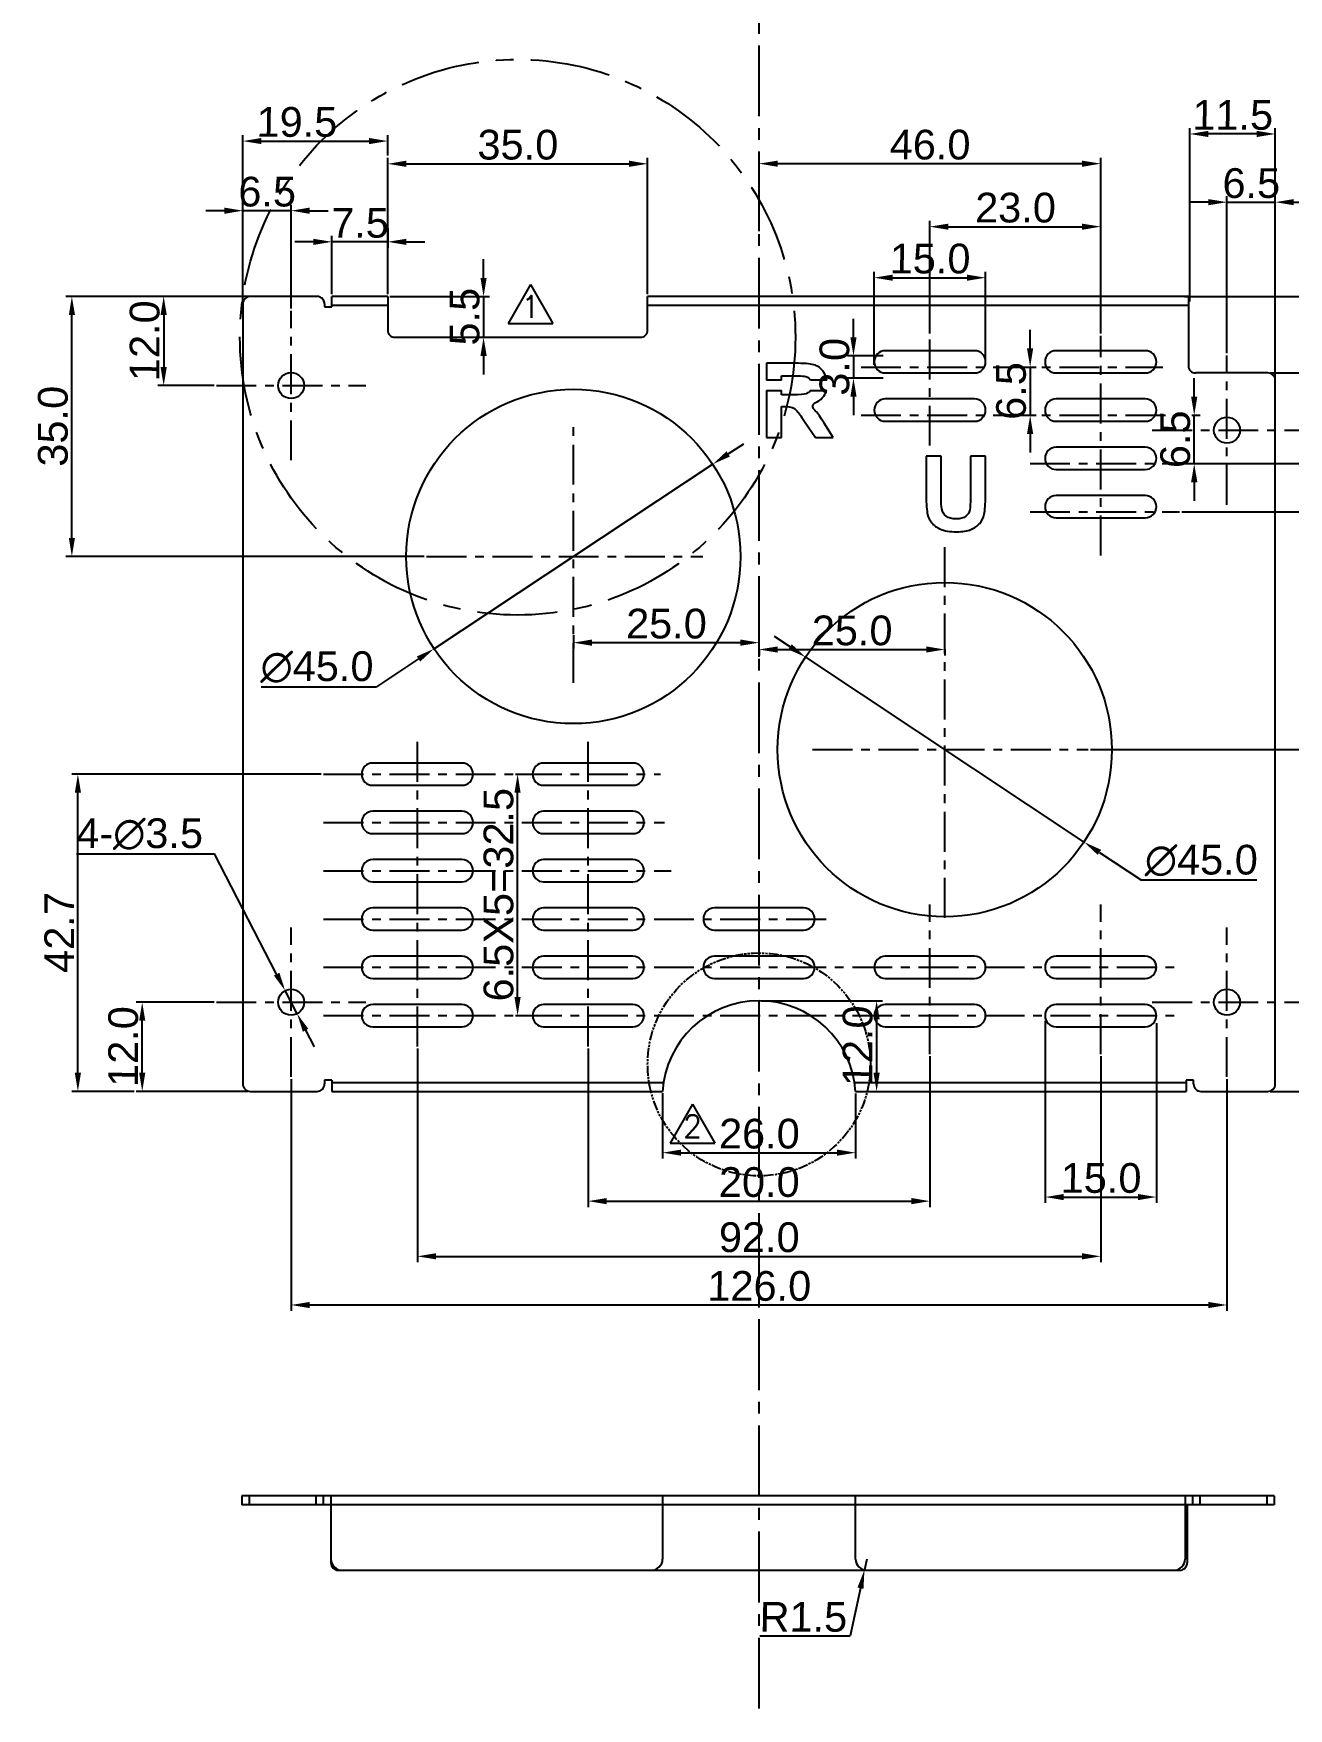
# Model space of a CAD drawing. Extents: x -425 to 6552, y -3049 to 3105.
# Drawn here: x 3309.5 to 3478.5, y -2430.2 to -2204.8 of the extents above; entities that cross this region are included whole.
import ezdxf
from ezdxf.enums import TextEntityAlignment as Align

# ---------------------------------------------------------------- set-up
doc = ezdxf.new("R2010")
doc.units = 0
doc.header["$PDMODE"] = 3
doc.header["$PDSIZE"] = 1.5
for name, pattern in [('CENTER', [17.8, 10.75, -2.35, 2.35, -2.35]), ('CENTER2', [28.575, 19.05, -3.175, 3.175, -3.175]), ('PHANTOM', [0.8, 0.45, -0.05, 0.1, -0.05, 0.1, -0.05])]:
    doc.linetypes.add(name, pattern=pattern)
doc.layers.get('0').update_dxf_attribs({"linetype": 'CONTINUOUS'})
doc.layers.get('DEFPOINTS').update_dxf_attribs({"linetype": 'CONTINUOUS'})
doc.layers.add('3', color=112, linetype='CENTER')
doc.layers.add('DIM', color=1, linetype='CONTINUOUS')
doc.styles.add('OMI-1', font='arial.ttf', dxfattribs={"oblique": 1})
doc.styles.add('SIM', font='simplex')
doc.dimstyles.new('1', dxfattribs={"dimtxt": 4, "dimasz": 2.5, "dimexe": 0.8, "dimexo": 0.3, "dimgap": 0.5, "dimtad": 1, "dimtoh": 1, "dimdec": 1, "dimzin": 0, "dimtxsty": 'OMI-1', "dimcen": 0, "dimclrd": 256, "dimclre": 256, "dimclrt": 256, "dimazin": 3, "dimtfac": 0.8, "dimtdec": 1, "dimtix": 1, "dimtmove": 0, "dimatfit": 3, "dimtolj": 1, "dimtzin": 0})

# ---------------------------------------------------------------- blocks, each defined once
blk = doc.blocks.new('*D8581')
at = {"layer": 'DEFPOINTS', "color": 0}
for p in [(3357.18, -2219.24), (3357.18, -2221.5), (3337.68, -2241.35)]:
    blk.add_point(p, dxfattribs=at)
at = {"layer": 'DIM'}
for p, q in [((3337.68, -2241.05), (3337.68, -2218.44)), ((3357.18, -2221.2), (3357.18, -2218.44)), ((3340.18, -2219.24), (3354.68, -2219.24))]:
    blk.add_line(p, q, dxfattribs=at)
for points in [[(3340.18, -2218.82), (3340.18, -2219.65), (3337.68, -2219.24)], [(3354.68, -2219.65), (3354.68, -2218.82), (3357.18, -2219.24)]]:
    blk.add_solid(points, dxfattribs=at)
at = {"layer": 'DIM', "insert": (3344.93, -2216.69), "char_height": 4, "attachment_point": 5, "style": 'OMI-1'}
blk.add_mtext('\\A1;19.5', dxfattribs=at)
blk = doc.blocks.new('*D8582')
at = {"layer": 'DEFPOINTS', "color": 0}
for p in [(3392.18, -2222.3), (3357.18, -2240.15), (3392.18, -2240.15)]:
    blk.add_point(p, dxfattribs=at)
at = {"layer": 'DIM'}
for p, q in [((3357.18, -2239.85), (3357.18, -2221.5)), ((3359.68, -2222.3), (3389.68, -2222.3)), ((3392.18, -2239.85), (3392.18, -2221.5))]:
    blk.add_line(p, q, dxfattribs=at)
for points in [[(3359.68, -2221.88), (3359.68, -2222.71), (3357.18, -2222.3)], [(3389.68, -2222.71), (3389.68, -2221.88), (3392.18, -2222.3)]]:
    blk.add_solid(points, dxfattribs=at)
at = {"layer": 'DIM', "insert": (3374.68, -2219.75), "char_height": 4, "attachment_point": 5, "style": 'OMI-1'}
blk.add_mtext('\\A1;35.0', dxfattribs=at)
blk = doc.blocks.new('*D8583')
at = {"layer": 'DEFPOINTS', "color": 0}
for p in [(3338.88, -2240.15), (3327.02, -2252.15), (3334.12, -2252.15)]:
    blk.add_point(p, dxfattribs=at)
at = {"layer": 'DIM'}
for p, q in [((3338.58, -2240.15), (3326.22, -2240.15)), ((3327.02, -2242.65), (3327.02, -2249.65)), ((3333.82, -2252.15), (3326.22, -2252.15))]:
    blk.add_line(p, q, dxfattribs=at)
for points in [[(3327.44, -2242.65), (3326.6, -2242.65), (3327.02, -2240.15)], [(3326.6, -2249.65), (3327.44, -2249.65), (3327.02, -2252.15)]]:
    blk.add_solid(points, dxfattribs=at)
at = {"layer": 'DIM', "insert": (3324.48, -2246.15), "char_height": 4, "attachment_point": 5, "rotation": 90, "style": 'OMI-1'}
blk.add_mtext('\\A1;12.0', dxfattribs=at)
blk = doc.blocks.new('*D8584')
at = {"layer": 'DEFPOINTS', "color": 0}
for p in [(3464.18, -2240.15), (3475.68, -2250.45), (3489.65, -2250.45)]:
    blk.add_point(p, dxfattribs=at)
at = {"layer": 'DIM'}
for p, q in [((3489.65, -2237.65), (3489.65, -2235.15)), ((3464.48, -2240.15), (3490.45, -2240.15)), ((3489.65, -2240.15), (3489.65, -2250.45)), ((3475.98, -2250.45), (3490.45, -2250.45)), ((3489.65, -2252.95), (3489.65, -2255.45))]:
    blk.add_line(p, q, dxfattribs=at)
for points in [[(3489.23, -2237.65), (3490.07, -2237.65), (3489.65, -2240.15)], [(3490.07, -2252.95), (3489.23, -2252.95), (3489.65, -2250.45)]]:
    blk.add_solid(points, dxfattribs=at)
at = {"layer": 'DIM', "insert": (3487.11, -2245.3), "char_height": 4, "attachment_point": 5, "rotation": 90, "style": 'OMI-1'}
blk.add_mtext('\\A1;10.3', dxfattribs=at)
blk = doc.blocks.new('*D8585')
at = {"layer": 'DEFPOINTS', "color": 0}
for p in [(3465.18, -2218.28), (3465.18, -2241.15), (3476.68, -2251.45)]:
    blk.add_point(p, dxfattribs=at)
at = {"layer": 'DIM'}
for p, q in [((3465.18, -2240.85), (3465.18, -2217.48)), ((3474.18, -2218.28), (3467.68, -2218.28)), ((3476.68, -2251.15), (3476.68, -2217.48))]:
    blk.add_line(p, q, dxfattribs=at)
for points in [[(3467.68, -2217.86), (3467.68, -2218.7), (3465.18, -2218.28)], [(3474.18, -2218.7), (3474.18, -2217.86), (3476.68, -2218.28)]]:
    blk.add_solid(points, dxfattribs=at)
at = {"layer": 'DIM', "insert": (3470.93, -2215.74), "char_height": 4, "attachment_point": 5, "style": 'OMI-1'}
blk.add_mtext('\\A1;11.5', dxfattribs=at)
blk = doc.blocks.new('*D8587')
at = {"layer": 'DEFPOINTS', "color": 0}
for p in [(3337.68, -2228.61), (3337.68, -2229.74), (3344.18, -2242.09)]:
    blk.add_point(p, dxfattribs=at)
at = {"layer": 'DIM'}
for p, q in [((3335.18, -2228.61), (3332.68, -2228.61)), ((3337.68, -2229.44), (3337.68, -2227.81)), ((3344.18, -2228.61), (3337.68, -2228.61)), ((3344.18, -2241.79), (3344.18, -2227.81)), ((3346.68, -2228.61), (3349.18, -2228.61))]:
    blk.add_line(p, q, dxfattribs=at)
for points in [[(3335.18, -2229.03), (3335.18, -2228.19), (3337.68, -2228.61)], [(3346.68, -2228.19), (3346.68, -2229.03), (3344.18, -2228.61)]]:
    blk.add_solid(points, dxfattribs=at)
at = {"layer": 'DIM', "insert": (3340.93, -2226.07), "char_height": 4, "attachment_point": 5, "style": 'OMI-1'}
blk.add_mtext('\\A1;6.5', dxfattribs=at)
blk = doc.blocks.new('*D8588')
at = {"layer": 'DEFPOINTS', "color": 0}
for p in [(3476.68, -2227.46), (3476.68, -2228.8), (3470.18, -2248.09)]:
    blk.add_point(p, dxfattribs=at)
at = {"layer": 'DIM'}
for p, q in [((3470.18, -2247.79), (3470.18, -2226.66)), ((3476.68, -2228.5), (3476.68, -2226.66)), ((3467.68, -2227.46), (3465.18, -2227.46)), ((3470.18, -2227.46), (3476.68, -2227.46)), ((3479.18, -2227.46), (3481.68, -2227.46))]:
    blk.add_line(p, q, dxfattribs=at)
for points in [[(3467.68, -2227.88), (3467.68, -2227.05), (3470.18, -2227.46)], [(3479.18, -2227.05), (3479.18, -2227.88), (3476.68, -2227.46)]]:
    blk.add_solid(points, dxfattribs=at)
at = {"layer": 'DIM', "insert": (3473.43, -2224.92), "char_height": 4, "attachment_point": 5, "style": 'OMI-1'}
blk.add_mtext('\\A1;6.5', dxfattribs=at)
blk = doc.blocks.new('*D8589')
at = {"layer": 'DEFPOINTS', "color": 0}
for p in [(3384.18, -2341.09), (3430.18, -2342.13), (3430.18, -2361.92)]:
    blk.add_point(p, dxfattribs=at)
at = {"layer": 'DIM'}
for p, q in [((3384.18, -2341.39), (3384.18, -2362.72)), ((3430.18, -2342.43), (3430.18, -2362.72)), ((3386.68, -2361.92), (3427.68, -2361.92))]:
    blk.add_line(p, q, dxfattribs=at)
for points in [[(3386.68, -2361.5), (3386.68, -2362.34), (3384.18, -2361.92)], [(3427.68, -2362.34), (3427.68, -2361.5), (3430.18, -2361.92)]]:
    blk.add_solid(points, dxfattribs=at)
at = {"layer": 'DIM', "insert": (3407.18, -2359.38), "char_height": 4, "attachment_point": 5, "style": 'OMI-1'}
blk.add_mtext('\\A1;\\A1;20.0', dxfattribs=at)
blk = doc.blocks.new('*D8590')
at = {"layer": 'DEFPOINTS', "color": 0}
for p in [(3344.18, -2345.21), (3470.18, -2345.21), (3470.18, -2375.9)]:
    blk.add_point(p, dxfattribs=at)
at = {"layer": 'DIM'}
for p, q in [((3344.18, -2345.51), (3344.18, -2376.7)), ((3470.18, -2345.51), (3470.18, -2376.7)), ((3346.68, -2375.9), (3467.68, -2375.9))]:
    blk.add_line(p, q, dxfattribs=at)
for points in [[(3346.68, -2375.49), (3346.68, -2376.32), (3344.18, -2375.9)], [(3467.68, -2376.32), (3467.68, -2375.49), (3470.18, -2375.9)]]:
    blk.add_solid(points, dxfattribs=at)
at = {"layer": 'DIM', "insert": (3407.18, -2373.36), "char_height": 4, "attachment_point": 5, "style": 'OMI-1'}
blk.add_mtext('\\A1;126.0', dxfattribs=at)
blk = doc.blocks.new('*D8591')
at = {"layer": 'DEFPOINTS', "color": 0}
for p in [(3361.18, -2341.09), (3453.18, -2342.13), (3453.18, -2369.35)]:
    blk.add_point(p, dxfattribs=at)
at = {"layer": 'DIM'}
for p, q in [((3361.18, -2341.39), (3361.18, -2370.15)), ((3453.18, -2342.43), (3453.18, -2370.15)), ((3363.68, -2369.35), (3450.68, -2369.35))]:
    blk.add_line(p, q, dxfattribs=at)
for points in [[(3363.68, -2368.93), (3363.68, -2369.76), (3361.18, -2369.35)], [(3450.68, -2369.76), (3450.68, -2368.93), (3453.18, -2369.35)]]:
    blk.add_solid(points, dxfattribs=at)
at = {"layer": 'DIM', "insert": (3407.18, -2366.8), "char_height": 4, "attachment_point": 5, "style": 'OMI-1'}
blk.add_mtext('\\A1;92.0', dxfattribs=at)
blk = doc.blocks.new('*D8592')
at = {"layer": 'DEFPOINTS', "color": 0}
for p in [(3357.18, -2230.67), (3349.68, -2232.8), (3349.68, -2240.15)]:
    blk.add_point(p, dxfattribs=at)
at = {"layer": 'DIM'}
for p, q in [((3357.18, -2230.97), (3357.18, -2233.6)), ((3347.18, -2232.8), (3344.68, -2232.8)), ((3349.68, -2239.85), (3349.68, -2232)), ((3357.18, -2232.8), (3349.68, -2232.8)), ((3359.68, -2232.8), (3362.18, -2232.8))]:
    blk.add_line(p, q, dxfattribs=at)
for points in [[(3347.18, -2233.22), (3347.18, -2232.39), (3349.68, -2232.8)], [(3359.68, -2232.39), (3359.68, -2233.22), (3357.18, -2232.8)]]:
    blk.add_solid(points, dxfattribs=at)
at = {"layer": 'DIM', "insert": (3353.43, -2230.27), "char_height": 4, "attachment_point": 5, "style": 'OMI-1'}
blk.add_mtext('\\A1;7.5', dxfattribs=at)
blk = doc.blocks.new('*D8593')
at = {"layer": 'DEFPOINTS', "color": 0}
for p in [(3357.18, -2240.15), (3358.18, -2245.65), (3370.09, -2245.65)]:
    blk.add_point(p, dxfattribs=at)
at = {"layer": 'DIM'}
for p, q in [((3370.09, -2237.65), (3370.09, -2235.15)), ((3357.48, -2240.15), (3370.89, -2240.15)), ((3370.09, -2240.15), (3370.09, -2245.65)), ((3358.48, -2245.65), (3370.89, -2245.65)), ((3370.09, -2248.15), (3370.09, -2250.65))]:
    blk.add_line(p, q, dxfattribs=at)
for points in [[(3369.67, -2237.65), (3370.51, -2237.65), (3370.09, -2240.15)], [(3370.51, -2248.15), (3369.67, -2248.15), (3370.09, -2245.65)]]:
    blk.add_solid(points, dxfattribs=at)
at = {"layer": 'DIM', "insert": (3367.55, -2242.9), "char_height": 4, "attachment_point": 5, "rotation": 90, "style": 'OMI-1'}
blk.add_mtext('\\A1;5.5', dxfattribs=at)
blk = doc.blocks.new('*D8594')
at = {"layer": 'DEFPOINTS', "color": 0}
for p in [(3382.18, -2285.46), (3407.18, -2286.75), (3407.18, -2288.96)]:
    blk.add_point(p, dxfattribs=at)
at = {"layer": 'DIM'}
for p, q in [((3382.18, -2285.76), (3382.18, -2287.55)), ((3407.18, -2288.66), (3407.18, -2285.95)), ((3384.68, -2286.75), (3404.68, -2286.75))]:
    blk.add_line(p, q, dxfattribs=at)
for points in [[(3384.68, -2286.33), (3384.68, -2287.17), (3382.18, -2286.75)], [(3404.68, -2287.17), (3404.68, -2286.33), (3407.18, -2286.75)]]:
    blk.add_solid(points, dxfattribs=at)
at = {"layer": 'DIM', "insert": (3394.68, -2284.21), "char_height": 4, "attachment_point": 5, "style": 'OMI-1'}
blk.add_mtext('\\A1;25.0', dxfattribs=at)
blk = doc.blocks.new('*D8595')
at = {"layer": 'DEFPOINTS', "color": 0}
for p in [(3407.18, -2287.31), (3432.18, -2287.31), (3432.18, -2287.67)]:
    blk.add_point(p, dxfattribs=at)
at = {"layer": 'DIM'}
for p, q in [((3407.18, -2287.61), (3407.18, -2288.47)), ((3409.68, -2287.67), (3429.68, -2287.67)), ((3432.18, -2287.61), (3432.18, -2288.47))]:
    blk.add_line(p, q, dxfattribs=at)
for points in [[(3409.68, -2287.26), (3409.68, -2288.09), (3407.18, -2287.67)], [(3429.68, -2288.09), (3429.68, -2287.26), (3432.18, -2287.67)]]:
    blk.add_solid(points, dxfattribs=at)
at = {"layer": 'DIM', "insert": (3419.68, -2285.13), "char_height": 4, "attachment_point": 5, "style": 'OMI-1'}
blk.add_mtext('\\A1;25.0', dxfattribs=at)
blk = doc.blocks.new('*D8596')
at = {"layer": 'DEFPOINTS', "color": 0}
for p in [(3407.18, -2222.28), (3407.18, -2231.68), (3453.18, -2245.44)]:
    blk.add_point(p, dxfattribs=at)
at = {"layer": 'DIM'}
for p, q in [((3407.18, -2231.38), (3407.18, -2221.48)), ((3450.68, -2222.28), (3409.68, -2222.28)), ((3453.18, -2245.14), (3453.18, -2221.48))]:
    blk.add_line(p, q, dxfattribs=at)
for points in [[(3409.68, -2221.87), (3409.68, -2222.7), (3407.18, -2222.28)], [(3450.68, -2222.7), (3450.68, -2221.87), (3453.18, -2222.28)]]:
    blk.add_solid(points, dxfattribs=at)
at = {"layer": 'DIM', "insert": (3430.18, -2219.74), "char_height": 4, "attachment_point": 5, "style": 'OMI-1'}
blk.add_mtext('\\A1;46.0', dxfattribs=at)
blk = doc.blocks.new('*D8597')
at = {"layer": 'DEFPOINTS', "color": 0}
for p in [(3453.18, -2230.76), (3453.18, -2230.76), (3430.18, -2245.44)]:
    blk.add_point(p, dxfattribs=at)
at = {"layer": 'DIM'}
for p, q in [((3430.18, -2245.14), (3430.18, -2229.96)), ((3432.68, -2230.76), (3450.68, -2230.76)), ((3453.18, -2230.46), (3453.18, -2229.96))]:
    blk.add_line(p, q, dxfattribs=at)
for points in [[(3432.68, -2230.35), (3432.68, -2231.18), (3430.18, -2230.76)], [(3450.68, -2231.18), (3450.68, -2230.35), (3453.18, -2230.76)]]:
    blk.add_solid(points, dxfattribs=at)
at = {"layer": 'DIM', "insert": (3441.68, -2228.22), "char_height": 4, "attachment_point": 5, "style": 'OMI-1'}
blk.add_mtext('\\A1;23.0', dxfattribs=at)
blk = doc.blocks.new('*D8598')
at = {"layer": 'DEFPOINTS', "color": 0}
for p in [(3437.68, -2237.63), (3422.68, -2249.65), (3437.68, -2249.65)]:
    blk.add_point(p, dxfattribs=at)
at = {"layer": 'DIM'}
for p, q in [((3422.68, -2249.35), (3422.68, -2236.83)), ((3425.18, -2237.63), (3435.18, -2237.63)), ((3437.68, -2249.35), (3437.68, -2236.83))]:
    blk.add_line(p, q, dxfattribs=at)
for points in [[(3425.18, -2237.21), (3425.18, -2238.04), (3422.68, -2237.63)], [(3435.18, -2238.04), (3435.18, -2237.21), (3437.68, -2237.63)]]:
    blk.add_solid(points, dxfattribs=at)
at = {"layer": 'DIM', "insert": (3430.18, -2235.08), "char_height": 4, "attachment_point": 5, "style": 'OMI-1'}
blk.add_mtext('\\A1;15.0', dxfattribs=at)
blk = doc.blocks.new('*D8599')
at = {"layer": 'DEFPOINTS', "color": 0}
for p in [(3424.18, -2248.15), (3419.89, -2251.15), (3424.18, -2251.15)]:
    blk.add_point(p, dxfattribs=at)
at = {"layer": 'DIM'}
for p, q in [((3419.89, -2245.65), (3419.89, -2243.15)), ((3423.88, -2248.15), (3419.09, -2248.15)), ((3419.89, -2248.15), (3419.89, -2251.15)), ((3423.88, -2251.15), (3419.09, -2251.15)), ((3419.89, -2253.65), (3419.89, -2256.15))]:
    blk.add_line(p, q, dxfattribs=at)
for points in [[(3419.48, -2245.65), (3420.31, -2245.65), (3419.89, -2248.15)], [(3420.31, -2253.65), (3419.48, -2253.65), (3419.89, -2251.15)]]:
    blk.add_solid(points, dxfattribs=at)
at = {"layer": 'DIM', "insert": (3417.35, -2249.65), "char_height": 4, "attachment_point": 5, "rotation": 90, "style": 'OMI-1'}
blk.add_mtext('\\A1;3.0', dxfattribs=at)
blk = doc.blocks.new('*D8600')
at = {"layer": 'DEFPOINTS', "color": 0}
for p in [(3441.23, -2249.65), (3441.23, -2256.15), (3443.68, -2256.15)]:
    blk.add_point(p, dxfattribs=at)
at = {"layer": 'DIM'}
for p, q in [((3443.68, -2247.15), (3443.68, -2244.65)), ((3441.53, -2249.65), (3444.48, -2249.65)), ((3443.68, -2249.65), (3443.68, -2256.15)), ((3441.53, -2256.15), (3444.48, -2256.15)), ((3443.68, -2258.65), (3443.68, -2261.15))]:
    blk.add_line(p, q, dxfattribs=at)
for points in [[(3443.26, -2247.15), (3444.09, -2247.15), (3443.68, -2249.65)], [(3444.09, -2258.65), (3443.26, -2258.65), (3443.68, -2256.15)]]:
    blk.add_solid(points, dxfattribs=at)
at = {"layer": 'DIM', "insert": (3441.13, -2252.9), "char_height": 4, "attachment_point": 5, "rotation": 90, "style": 'OMI-1'}
blk.add_mtext('\\A1;6.5', dxfattribs=at)
blk = doc.blocks.new('*D8601')
at = {"layer": 'DEFPOINTS', "color": 0}
for p in [(3499.94, -2240.15), (3508.09, -2240.15), (3463.79, -2269.15)]:
    blk.add_point(p, dxfattribs=at)
at = {"layer": 'DIM'}
for p, q in [((3500.24, -2240.15), (3508.89, -2240.15)), ((3508.09, -2266.65), (3508.09, -2242.65)), ((3464.09, -2269.15), (3508.89, -2269.15))]:
    blk.add_line(p, q, dxfattribs=at)
for points in [[(3508.5, -2242.65), (3507.67, -2242.65), (3508.09, -2240.15)], [(3507.67, -2266.65), (3508.5, -2266.65), (3508.09, -2269.15)]]:
    blk.add_solid(points, dxfattribs=at)
at = {"layer": 'DIM', "insert": (3505.55, -2254.65), "char_height": 4, "attachment_point": 5, "rotation": 90, "style": 'OMI-1'}
blk.add_mtext('\\A1;29.0', dxfattribs=at)
blk = doc.blocks.new('*D8602')
at = {"layer": 'DEFPOINTS', "color": 0}
for p in [(3463.79, -2262.65), (3484.13, -2269.15), (3498.32, -2269.15)]:
    blk.add_point(p, dxfattribs=at)
at = {"layer": 'DIM'}
for p, q in [((3498.32, -2260.15), (3498.32, -2257.65)), ((3464.09, -2262.65), (3499.12, -2262.65)), ((3498.32, -2262.65), (3498.32, -2269.15)), ((3484.43, -2269.15), (3499.12, -2269.15)), ((3498.32, -2271.65), (3498.32, -2274.15))]:
    blk.add_line(p, q, dxfattribs=at)
for points in [[(3497.9, -2260.15), (3498.74, -2260.15), (3498.32, -2262.65)], [(3498.74, -2271.65), (3497.9, -2271.65), (3498.32, -2269.15)]]:
    blk.add_solid(points, dxfattribs=at)
at = {"layer": 'DIM', "insert": (3495.78, -2265.9), "char_height": 4, "attachment_point": 5, "rotation": 90, "style": 'OMI-1'}
blk.add_mtext('\\A1;6.5', dxfattribs=at)
blk = doc.blocks.new('*D8603')
at = {"layer": 'DEFPOINTS', "color": 0}
for p in [(3465.14, -2256.15), (3465.77, -2256.15), (3462.43, -2262.65)]:
    blk.add_point(p, dxfattribs=at)
at = {"layer": 'DIM'}
for p, q in [((3465.77, -2253.65), (3465.77, -2251.15)), ((3465.44, -2256.15), (3466.57, -2256.15)), ((3465.77, -2262.65), (3465.77, -2256.15)), ((3462.73, -2262.65), (3466.57, -2262.65)), ((3465.77, -2265.15), (3465.77, -2267.65))]:
    blk.add_line(p, q, dxfattribs=at)
for points in [[(3465.35, -2253.65), (3466.19, -2253.65), (3465.77, -2256.15)], [(3466.19, -2265.15), (3465.35, -2265.15), (3465.77, -2262.65)]]:
    blk.add_solid(points, dxfattribs=at)
at = {"layer": 'DIM', "insert": (3463.23, -2259.4), "char_height": 4, "attachment_point": 5, "rotation": 90, "style": 'OMI-1'}
blk.add_mtext('\\A1;6.5', dxfattribs=at)
blk = doc.blocks.new('*D8604')
at = {"layer": 'DEFPOINTS', "color": 0}
for p in [(3374.08, -2304.45), (3374.67, -2304.45), (3374.08, -2336.95)]:
    blk.add_point(p, dxfattribs=at)
at = {"layer": 'DIM'}
for p, q in [((3374.38, -2304.45), (3375.47, -2304.45)), ((3374.67, -2334.45), (3374.67, -2306.95)), ((3374.38, -2336.95), (3375.47, -2336.95))]:
    blk.add_line(p, q, dxfattribs=at)
for points in [[(3375.08, -2306.95), (3374.25, -2306.95), (3374.67, -2304.45)], [(3374.25, -2334.45), (3375.08, -2334.45), (3374.67, -2336.95)]]:
    blk.add_solid(points, dxfattribs=at)
at = {"layer": 'DIM', "insert": (3372.12, -2320.7), "char_height": 4, "attachment_point": 5, "rotation": 90, "style": 'OMI-1'}
blk.add_mtext('\\A1;\\A1;6.5X5=32.5', dxfattribs=at)
blk = doc.blocks.new('*D8611')
at = {"layer": 'DEFPOINTS', "color": 0}
for p in [(3324.13, -2335.15), (3334.12, -2335.15), (3338.68, -2347.15)]:
    blk.add_point(p, dxfattribs=at)
at = {"layer": 'DIM'}
for p, q in [((3333.82, -2335.15), (3323.33, -2335.15)), ((3324.13, -2344.65), (3324.13, -2337.65)), ((3338.38, -2347.15), (3323.33, -2347.15))]:
    blk.add_line(p, q, dxfattribs=at)
for points in [[(3324.55, -2337.65), (3323.72, -2337.65), (3324.13, -2335.15)], [(3323.72, -2344.65), (3324.55, -2344.65), (3324.13, -2347.15)]]:
    blk.add_solid(points, dxfattribs=at)
at = {"layer": 'DIM', "insert": (3321.59, -2341.15), "char_height": 4, "attachment_point": 5, "rotation": 90, "style": 'OMI-1'}
blk.add_mtext('\\A1;12.0', dxfattribs=at)
blk = doc.blocks.new('*D8612')
at = {"layer": 'DEFPOINTS', "color": 0}
for p in [(3315.47, -2304.45), (3348.54, -2304.45), (3323.33, -2347.15)]:
    blk.add_point(p, dxfattribs=at)
at = {"layer": 'DIM'}
for p, q in [((3348.24, -2304.45), (3314.67, -2304.45)), ((3315.47, -2344.65), (3315.47, -2306.95)), ((3323.03, -2347.15), (3314.67, -2347.15))]:
    blk.add_line(p, q, dxfattribs=at)
for points in [[(3315.89, -2306.95), (3315.06, -2306.95), (3315.47, -2304.45)], [(3315.06, -2344.65), (3315.89, -2344.65), (3315.47, -2347.15)]]:
    blk.add_solid(points, dxfattribs=at)
at = {"layer": 'DIM', "insert": (3312.96, -2325.8), "char_height": 4, "attachment_point": 5, "rotation": 90, "style": 'OMI-1'}
blk.add_mtext('\\A1;42.7', dxfattribs=at)
blk = doc.blocks.new('*D8613')
at = {"layer": 'DEFPOINTS', "color": 0}
for p in [(3314.66, -2240.15), (3327.02, -2240.15), (3362.41, -2275.15)]:
    blk.add_point(p, dxfattribs=at)
at = {"layer": 'DIM'}
for p, q in [((3326.72, -2240.15), (3313.86, -2240.15)), ((3314.66, -2272.65), (3314.66, -2242.65)), ((3362.11, -2275.15), (3313.86, -2275.15))]:
    blk.add_line(p, q, dxfattribs=at)
for points in [[(3315.08, -2242.65), (3314.25, -2242.65), (3314.66, -2240.15)], [(3314.25, -2272.65), (3315.08, -2272.65), (3314.66, -2275.15)]]:
    blk.add_solid(points, dxfattribs=at)
at = {"layer": 'DIM', "insert": (3312.12, -2257.65), "char_height": 4, "attachment_point": 5, "rotation": 90, "style": 'OMI-1'}
blk.add_mtext('\\A1;35.0', dxfattribs=at)
blk = doc.blocks.new('*D8614')
at = {"layer": 'DEFPOINTS', "color": 0}
for p in [(3451.5, -2301.15), (3475.68, -2347.15), (3501.61, -2347.15)]:
    blk.add_point(p, dxfattribs=at)
at = {"layer": 'DIM'}
for p, q in [((3451.8, -2301.15), (3502.41, -2301.15)), ((3501.61, -2303.65), (3501.61, -2344.65)), ((3475.98, -2347.15), (3502.41, -2347.15))]:
    blk.add_line(p, q, dxfattribs=at)
for points in [[(3502.03, -2303.65), (3501.19, -2303.65), (3501.61, -2301.15)], [(3501.19, -2344.65), (3502.03, -2344.65), (3501.61, -2347.15)]]:
    blk.add_solid(points, dxfattribs=at)
at = {"layer": 'DIM', "insert": (3499.07, -2324.15), "char_height": 4, "attachment_point": 5, "rotation": 90, "style": 'OMI-1'}
blk.add_mtext('\\A1;46.0', dxfattribs=at)
blk = doc.blocks.new('*D8616')
at = {"layer": 'DEFPOINTS', "color": 0}
for p in [(3400.95, -2262.73), (3363.42, -2287.57)]:
    blk.add_point(p, dxfattribs=at)
at = {"layer": 'DIM'}
for p, q in [((3403.03, -2261.35), (3405.12, -2259.97)), ((3400.95, -2262.73), (3363.42, -2287.57)), ((3361.34, -2288.95), (3355.66, -2292.7)), ((3340.13, -2292.7), (3355.66, -2292.7))]:
    blk.add_line(p, q, dxfattribs=at)
for points in [[(3402.8, -2261), (3403.26, -2261.7), (3400.95, -2262.73)], [(3361.57, -2289.29), (3361.11, -2288.6), (3363.42, -2287.57)]]:
    blk.add_solid(points, dxfattribs=at)
at = {"layer": 'DIM', "insert": (3347.64, -2290.05), "char_height": 4, "attachment_point": 5, "style": 'OMI-1'}
blk.add_mtext('\\A1;∅45.0', dxfattribs=at)
blk = doc.blocks.new('*D8617')
at = {"layer": 'DEFPOINTS', "color": 0}
for p in [(3413.44, -2288.7), (3450.93, -2313.59)]:
    blk.add_point(p, dxfattribs=at)
at = {"layer": 'DIM'}
for p, q in [((3411.36, -2287.32), (3409.27, -2285.94)), ((3413.44, -2288.7), (3450.93, -2313.59)), ((3453.01, -2314.98), (3458.68, -2318.74)), ((3474.21, -2318.74), (3458.68, -2318.74))]:
    blk.add_line(p, q, dxfattribs=at)
for points in [[(3411.13, -2287.67), (3411.59, -2286.97), (3413.44, -2288.7)], [(3453.24, -2314.63), (3452.78, -2315.32), (3450.93, -2313.59)]]:
    blk.add_solid(points, dxfattribs=at)
at = {"layer": 'DIM', "insert": (3466.7, -2316.09), "char_height": 4, "attachment_point": 5, "style": 'OMI-1'}
blk.add_mtext('\\A1;∅45.0', dxfattribs=at)
blk = doc.blocks.new('*D8618')
at = {"layer": 'DEFPOINTS', "color": 0}
for p in [(3343.38, -2333.59), (3344.99, -2336.7)]:
    blk.add_point(p, dxfattribs=at)
at = {"layer": 'DIM'}
for p, q in [((3315.29, -2315.18), (3333.87, -2315.18)), ((3342.23, -2331.37), (3333.87, -2315.18)), ((3344.99, -2336.7), (3343.38, -2333.59)), ((3346.13, -2338.92), (3347.28, -2341.15))]:
    blk.add_line(p, q, dxfattribs=at)
for points in [[(3341.86, -2331.56), (3342.6, -2331.18), (3343.38, -2333.59)], [(3346.5, -2338.73), (3345.76, -2339.12), (3344.99, -2336.7)]]:
    blk.add_solid(points, dxfattribs=at)
at = {"layer": 'DIM', "insert": (3323.76, -2312.53), "char_height": 4, "attachment_point": 5, "style": 'OMI-1'}
blk.add_mtext('\\A1;\\A1;4-∅3.5', dxfattribs=at)
blk = doc.blocks.new('*D8619')
at = {"layer": 'DEFPOINTS', "color": 0}
for p in [(3445.71, -2337.36), (3460.68, -2337.65), (3460.68, -2361.37)]:
    blk.add_point(p, dxfattribs=at)
at = {"layer": 'DIM'}
for p, q in [((3445.71, -2337.66), (3445.71, -2362.17)), ((3460.68, -2337.95), (3460.68, -2362.17)), ((3448.21, -2361.37), (3458.18, -2361.37))]:
    blk.add_line(p, q, dxfattribs=at)
for points in [[(3448.21, -2360.96), (3448.21, -2361.79), (3445.71, -2361.37)], [(3458.18, -2361.79), (3458.18, -2360.96), (3460.68, -2361.37)]]:
    blk.add_solid(points, dxfattribs=at)
at = {"layer": 'DIM', "insert": (3453.2, -2358.83), "char_height": 4, "attachment_point": 5, "style": 'OMI-1'}
blk.add_mtext('\\A1;15.0', dxfattribs=at)
blk = doc.blocks.new('*D8621')
at = {"layer": 'DEFPOINTS', "color": 0}
for p in [(3421.37, -2411.56), (3421.68, -2410.1)]:
    blk.add_point(p, dxfattribs=at)
at = {"layer": 'DIM'}
for p, q in [((3421.68, -2410.1), (3421.37, -2411.56)), ((3420.84, -2414.01), (3419.44, -2420.44)), ((3407.29, -2420.44), (3419.44, -2420.44))]:
    blk.add_line(p, q, dxfattribs=at)
blk.add_solid([(3421.24, -2414.1), (3420.43, -2413.92), (3421.37, -2411.56)], dxfattribs=at)
at = {"layer": 'DIM', "insert": (3413.12, -2417.9), "char_height": 4, "attachment_point": 5, "style": 'OMI-1'}
blk.add_mtext('\\A1;R1.5', dxfattribs=at)
blk = doc.blocks.new('*D8622')
at = {"layer": 'DEFPOINTS', "color": 0}
for p in [(3394.19, -2347.08), (3420.18, -2347.15), (3420.18, -2355.4)]:
    blk.add_point(p, dxfattribs=at)
at = {"layer": 'DIM'}
for p, q in [((3394.19, -2347.38), (3394.19, -2356.2)), ((3420.18, -2347.45), (3420.18, -2356.2)), ((3396.69, -2355.4), (3417.68, -2355.4))]:
    blk.add_line(p, q, dxfattribs=at)
for points in [[(3396.69, -2354.98), (3396.69, -2355.81), (3394.19, -2355.4)], [(3417.68, -2355.81), (3417.68, -2354.98), (3420.18, -2355.4)]]:
    blk.add_solid(points, dxfattribs=at)
at = {"layer": 'DIM', "insert": (3407.19, -2352.86), "char_height": 4, "attachment_point": 5, "style": 'OMI-1'}
blk.add_mtext('\\A1;26.0', dxfattribs=at)
blk = doc.blocks.new('*D8623')
at = {"layer": 'DEFPOINTS', "color": 0}
for p in [(3407.18, -2334.95), (3421.06, -2347.15), (3423.01, -2347.15)]:
    blk.add_point(p, dxfattribs=at)
at = {"layer": 'DIM'}
for p, q in [((3407.48, -2334.95), (3423.81, -2334.95)), ((3423.01, -2337.45), (3423.01, -2344.65)), ((3421.36, -2347.15), (3423.81, -2347.15))]:
    blk.add_line(p, q, dxfattribs=at)
for points in [[(3423.42, -2337.45), (3422.59, -2337.45), (3423.01, -2334.95)], [(3422.59, -2344.65), (3423.42, -2344.65), (3423.01, -2347.15)]]:
    blk.add_solid(points, dxfattribs=at)
at = {"layer": 'DIM', "insert": (3420.46, -2341.05), "char_height": 4, "attachment_point": 5, "rotation": 90, "style": 'OMI-1'}
blk.add_mtext('\\A1;\\A1;12.0', dxfattribs=at)

msp = doc.modelspace()

# ---------------------------------------------------------------- linework, layer by layer
for p, q in [((3376.42, -2238.54), (3373.42, -2243.79)), ((3376.42, -2238.54), (3379.42, -2243.79)), ((3373.42, -2243.79), (3379.42, -2243.79)), ((3398.23, -2348.86), (3395.23, -2354.11)), ((3398.23, -2348.86), (3401.23, -2354.11)), ((3395.23, -2354.11), (3401.23, -2354.11))]:
    msp.add_line(p, q)
at = {"color": 7, "linetype": 'CONTINUOUS'}
for p, q in [((3347.68, -2240.15), (3338.68, -2240.15)), ((3349.68, -2241.55), (3349.68, -2240.15)), ((3357.18, -2240.15), (3349.68, -2240.15)), ((3357.18, -2240.15), (3357.18, -2244.65)), ((3392.18, -2244.65), (3392.18, -2240.15)), ((3464.98, -2240.15), (3392.18, -2240.15)), ((3464.98, -2240.15), (3464.98, -2249.45)), ((3337.68, -2241.15), (3337.68, -2346.15)), ((3348.68, -2241.15), (3348.68, -2241.55)), ((3348.68, -2241.55), (3349.68, -2241.55)), ((3357.18, -2241.35), (3349.68, -2241.35)), ((3464.98, -2241.35), (3392.18, -2241.35)), ((3358.18, -2245.65), (3391.18, -2245.65)), ((3436.18, -2247.45), (3424.18, -2247.45)), ((3459.18, -2247.45), (3447.18, -2247.45)), ((3408.18, -2249.15), (3408.18, -2251.41)), ((3412.43, -2249.15), (3408.18, -2249.15)), ((3410.2, -2251.41), (3408.18, -2251.41)), ((3410.2, -2251.41), (3410.2, -2250.84)), ((3410.2, -2250.84), (3411.78, -2250.84)), ((3416.32, -2251.41), (3414.11, -2251.41)), ((3424.18, -2250.45), (3436.18, -2250.45)), ((3447.18, -2250.45), (3459.18, -2250.45)), ((3475.68, -2250.45), (3465.98, -2250.45)), ((3476.68, -2346.15), (3476.68, -2251.45)), ((3408.18, -2252.81), (3408.18, -2259.15)), ((3408.18, -2252.81), (3410.2, -2252.81)), ((3410.2, -2253.38), (3410.2, -2252.81)), ((3411.7, -2253.38), (3410.2, -2253.38)), ((3414.09, -2252.81), (3416.25, -2252.81)), ((3436.18, -2253.95), (3424.18, -2253.95)), ((3459.18, -2253.95), (3447.18, -2253.95)), ((3410.2, -2259.15), (3410.2, -2254.97)), ((3410.2, -2254.97), (3410.61, -2254.97)), ((3413.3, -2256.97), (3414.76, -2259.15)), ((3417.17, -2259.15), (3415.95, -2257.2)), ((3424.18, -2256.95), (3436.18, -2256.95)), ((3447.18, -2256.95), (3459.18, -2256.95)), ((3408.18, -2259.15), (3410.2, -2259.15)), ((3414.76, -2259.15), (3417.17, -2259.15)), ((3459.18, -2260.45), (3447.18, -2260.45)), ((3429.68, -2261.65), (3429.68, -2266.98)), ((3431.7, -2261.65), (3429.68, -2261.65)), ((3431.7, -2267.06), (3431.7, -2261.65)), ((3435.64, -2261.65), (3435.64, -2267.18)), ((3437.66, -2261.65), (3435.64, -2261.65)), ((3437.66, -2266.9), (3437.66, -2261.65)), ((3447.18, -2263.45), (3459.18, -2263.45)), ((3459.18, -2266.95), (3447.18, -2266.95)), ((3447.18, -2269.95), (3459.18, -2269.95)), ((3367.18, -2302.95), (3355.18, -2302.95)), ((3390.18, -2302.95), (3378.18, -2302.95)), ((3355.18, -2305.95), (3367.18, -2305.95)), ((3378.18, -2305.95), (3390.18, -2305.95)), ((3367.18, -2309.45), (3355.18, -2309.45)), ((3390.18, -2309.45), (3378.18, -2309.45)), ((3355.18, -2312.45), (3367.18, -2312.45)), ((3378.18, -2312.45), (3390.18, -2312.45)), ((3367.18, -2315.95), (3355.18, -2315.95)), ((3390.18, -2315.95), (3378.18, -2315.95)), ((3355.18, -2318.95), (3367.18, -2318.95)), ((3378.18, -2318.95), (3390.18, -2318.95)), ((3367.18, -2322.45), (3355.18, -2322.45)), ((3390.18, -2322.45), (3378.18, -2322.45)), ((3413.18, -2322.45), (3401.18, -2322.45)), ((3355.18, -2325.45), (3367.18, -2325.45)), ((3378.18, -2325.45), (3390.18, -2325.45)), ((3401.18, -2325.45), (3413.18, -2325.45)), ((3367.18, -2328.95), (3355.18, -2328.95)), ((3390.18, -2328.95), (3378.18, -2328.95)), ((3413.18, -2328.95), (3401.18, -2328.95)), ((3436.18, -2328.95), (3424.18, -2328.95)), ((3459.18, -2328.95), (3447.18, -2328.95)), ((3355.18, -2331.95), (3367.18, -2331.95)), ((3378.18, -2331.95), (3390.18, -2331.95)), ((3401.18, -2331.95), (3413.18, -2331.95)), ((3424.18, -2331.95), (3436.18, -2331.95)), ((3447.18, -2331.95), (3459.18, -2331.95)), ((3367.18, -2335.45), (3355.18, -2335.45)), ((3390.18, -2335.45), (3378.18, -2335.45)), ((3436.18, -2335.45), (3424.18, -2335.45)), ((3459.18, -2335.45), (3447.18, -2335.45)), ((3355.18, -2338.45), (3367.18, -2338.45)), ((3378.18, -2338.45), (3390.18, -2338.45)), ((3424.18, -2338.45), (3436.18, -2338.45)), ((3447.18, -2338.45), (3459.18, -2338.45)), ((3349.68, -2345.65), (3348.68, -2345.65)), ((3348.68, -2345.65), (3348.68, -2346.15)), ((3349.68, -2345.65), (3349.68, -2347.15)), ((3349.68, -2345.95), (3394.32, -2345.95)), ((3420.05, -2345.95), (3464.68, -2345.95)), ((3464.68, -2345.65), (3464.68, -2347.15)), ((3465.68, -2345.65), (3464.68, -2345.65)), ((3465.68, -2346.15), (3465.68, -2345.65)), ((3338.68, -2347.15), (3347.68, -2347.15)), ((3349.68, -2347.15), (3394.18, -2347.15)), ((3420.18, -2347.15), (3464.68, -2347.15)), ((3466.68, -2347.15), (3475.68, -2347.15)), ((3476.53, -2401.6), (3337.53, -2401.6)), ((3337.53, -2401.6), (3337.53, -2402.8)), ((3476.53, -2402.8), (3337.53, -2402.8)), ((3338.53, -2401.6), (3338.53, -2402.8)), ((3347.53, -2402.8), (3347.53, -2401.6)), ((3348.53, -2402.8), (3348.53, -2401.6)), ((3349.53, -2401.6), (3349.53, -2410.6)), ((3394.19, -2401.6), (3394.19, -2410.1)), ((3420.18, -2410.1), (3420.18, -2401.6)), ((3464.53, -2401.6), (3464.53, -2410.1)), ((3464.83, -2402.8), (3464.83, -2410.6)), ((3465.53, -2401.6), (3465.53, -2402.8)), ((3466.53, -2401.6), (3466.53, -2402.8)), ((3475.53, -2401.6), (3475.53, -2402.8)), ((3476.53, -2401.6), (3476.53, -2402.8)), ((3350.53, -2411.6), (3463.83, -2411.6))]:
    msp.add_line(p, q, dxfattribs=at)
for centre, radius in [((3344.18, -2252.15), 1.75), ((3382.18, -2275.15), 22.5), ((3470.18, -2258.15), 1.75), ((3432.18, -2301.15), 22.5), ((3344.18, -2335.15), 1.75), ((3470.18, -2335.15), 1.75)]:
    msp.add_circle(centre, radius, dxfattribs=at)
for centre, radius, start, end in [((3338.68, -2241.15), 1, 90, 180), ((3347.68, -2241.15), 1, 0, 90), ((3358.18, -2244.65), 1, 180, 270), ((3391.18, -2244.65), 1, 270, 0), ((3424.18, -2248.95), 1.5, 90, 270), ((3436.18, -2248.95), 1.5, 270, 90), ((3447.18, -2248.95), 1.5, 90, 270), ((3459.18, -2248.95), 1.5, 270, 90), ((3465.98, -2249.45), 1, 180, 270), ((3413.23, -2251.95), 1.03, 31.3395, 40.9118), ((3475.68, -2251.45), 1, 0, 90), ((3413.23, -2252.26), 1.02, 325.8652, 327.4852), ((3414.88, -2254.96), 0.5, 111.4985, 228.282), ((3424.18, -2255.45), 1.5, 90, 270), ((3436.18, -2255.45), 1.5, 270, 90), ((3447.18, -2255.45), 1.5, 90, 270), ((3459.18, -2255.45), 1.5, 270, 90), ((3411.8, -2258.41), 4.13, 43.3895, 48.3292), ((3447.18, -2261.95), 1.5, 90, 270), ((3459.18, -2261.95), 1.5, 270, 90), ((3447.18, -2268.45), 1.5, 90, 270), ((3459.18, -2268.45), 1.5, 270, 90), ((3355.18, -2304.45), 1.5, 90, 270), ((3367.18, -2304.45), 1.5, 270, 90), ((3378.18, -2304.45), 1.5, 90, 270), ((3390.18, -2304.45), 1.5, 270, 90), ((3355.18, -2310.95), 1.5, 90, 270), ((3367.18, -2310.95), 1.5, 270, 90), ((3378.18, -2310.95), 1.5, 90, 270), ((3390.18, -2310.95), 1.5, 270, 90), ((3355.18, -2317.45), 1.5, 90, 270), ((3367.18, -2317.45), 1.5, 270, 90), ((3378.18, -2317.45), 1.5, 90, 270), ((3390.18, -2317.45), 1.5, 270, 90), ((3355.18, -2323.95), 1.5, 90, 270), ((3367.18, -2323.95), 1.5, 270, 90), ((3378.18, -2323.95), 1.5, 90, 270), ((3390.18, -2323.95), 1.5, 270, 90), ((3401.18, -2323.95), 1.5, 90, 270), ((3413.18, -2323.95), 1.5, 270, 90), ((3355.18, -2330.45), 1.5, 90, 270), ((3367.18, -2330.45), 1.5, 270, 90), ((3378.18, -2330.45), 1.5, 90, 270), ((3390.18, -2330.45), 1.5, 270, 90), ((3401.18, -2330.45), 1.5, 90, 270), ((3413.18, -2330.45), 1.5, 270, 90), ((3424.18, -2330.45), 1.5, 90, 270), ((3436.18, -2330.45), 1.5, 270, 90), ((3447.18, -2330.45), 1.5, 90, 270), ((3459.18, -2330.45), 1.5, 270, 90), ((3355.18, -2336.95), 1.5, 90, 270), ((3367.18, -2336.95), 1.5, 270, 90), ((3378.18, -2336.95), 1.5, 90, 270), ((3390.18, -2336.95), 1.5, 270, 90), ((3407.18, -2347.98), 13.03, 3.6366, 176.3634), ((3424.18, -2336.95), 1.5, 90, 270), ((3436.18, -2336.95), 1.5, 270, 90), ((3447.18, -2336.95), 1.5, 90, 270), ((3459.18, -2336.95), 1.5, 270, 90), ((3338.68, -2346.15), 1, 180, 270), ((3347.68, -2346.15), 1, 270, 0), ((3466.68, -2346.15), 1, 180, 270), ((3475.68, -2346.15), 1, 270, 0), ((3351.03, -2410.1), 1.5, 180, 270), ((3350.53, -2410.6), 1, 180, 270), ((3392.69, -2410.1), 1.5, 270, 0), ((3421.68, -2410.1), 1.5, 180, 270), ((3463.03, -2410.1), 1.5, 270, 0), ((3463.83, -2410.6), 1, 270, 0)]:
    msp.add_arc(centre, radius, start, end, dxfattribs=at)
for points in [[(3414.76, -2249.42), (3414.28, -2249.24), (3413.5, -2249.15), (3412.43, -2249.15)], [(3415.92, -2250.38), (3415.63, -2249.92), (3415.24, -2249.6), (3414.76, -2249.42)], [(3411.78, -2250.84), (3412.6, -2250.84), (3413.09, -2250.85), (3413.25, -2250.88)], [(3413.25, -2250.88), (3413.58, -2250.93), (3413.83, -2251.07), (3414.01, -2251.27)], [(3416.32, -2251.41), (3416.25, -2251.04), (3416.12, -2250.69), (3415.92, -2250.38)], [(3413.51, -2253.25), (3413.27, -2253.34), (3412.67, -2253.38), (3411.7, -2253.38)], [(3414.08, -2252.83), (3413.94, -2253.04), (3413.75, -2253.17), (3413.51, -2253.25)], [(3414.69, -2254.49), (3415.1, -2254.33), (3415.44, -2254.1), (3415.7, -2253.81)], [(3415.7, -2253.81), (3415.96, -2253.52), (3416.14, -2253.19), (3416.25, -2252.81)], [(3410.61, -2254.97), (3411.08, -2254.97), (3411.41, -2255.02), (3411.63, -2255.09)], [(3411.63, -2255.09), (3411.84, -2255.17), (3412.04, -2255.3), (3412.24, -2255.51)], [(3412.24, -2255.51), (3412.43, -2255.71), (3412.78, -2256.2), (3413.3, -2256.97)], [(3415.95, -2257.2), (3415.47, -2256.42), (3415.09, -2255.88), (3414.8, -2255.58)], [(3429.68, -2266.98), (3429.68, -2268.1), (3429.75, -2268.95), (3429.88, -2269.52)], [(3431.78, -2268.74), (3431.72, -2268.48), (3431.7, -2267.92), (3431.7, -2267.06)], [(3435.64, -2267.18), (3435.64, -2267.97), (3435.6, -2268.54), (3435.55, -2268.88)], [(3437.49, -2269.45), (3437.6, -2268.95), (3437.66, -2268.1), (3437.66, -2266.9)], [(3429.88, -2269.52), (3429.97, -2269.91), (3430.16, -2270.28), (3430.45, -2270.63)], [(3432.39, -2269.73), (3432.06, -2269.48), (3431.86, -2269.15), (3431.78, -2268.74)], [(3433.73, -2270.09), (3433.16, -2270.09), (3432.72, -2269.97), (3432.39, -2269.73)], [(3435.02, -2269.74), (3434.73, -2269.98), (3434.3, -2270.09), (3433.73, -2270.09)], [(3435.55, -2268.88), (3435.49, -2269.22), (3435.31, -2269.51), (3435.02, -2269.74)], [(3436.89, -2270.7), (3437.18, -2270.36), (3437.38, -2269.94), (3437.49, -2269.45)], [(3430.45, -2270.63), (3430.73, -2270.99), (3431.12, -2271.27), (3431.62, -2271.49)], [(3431.62, -2271.49), (3432.11, -2271.7), (3432.84, -2271.82), (3433.79, -2271.82)], [(3433.79, -2271.82), (3434.58, -2271.82), (3435.22, -2271.72), (3435.71, -2271.52)], [(3435.71, -2271.52), (3436.2, -2271.31), (3436.59, -2271.04), (3436.89, -2270.7)]]:
    msp.add_open_spline(points, degree=3, dxfattribs=at)
at = {"layer": '3', "linetype": 'CENTER2', "ltscale": 0.5}
msp.add_line((3407.18, -2430.21), (3407.18, -2119.06), dxfattribs=at)
at = {"layer": '3', "linetype": 'CENTER', "ltscale": 0.5}
for p, q in [((3344.18, -2262.21), (3344.18, -2242.09)), ((3430.18, -2260.23), (3430.18, -2245.44)), ((3453.18, -2275.03), (3453.18, -2245.44)), ((3420.91, -2249.65), (3461.56, -2249.65)), ((3470.18, -2268.21), (3470.18, -2248.09)), ((3334.12, -2252.15), (3354.25, -2252.15)), ((3420.91, -2256.15), (3465.14, -2256.15)), ((3382.18, -2292.18), (3382.18, -2257)), ((3460.12, -2258.15), (3480.25, -2258.15)), ((3443.67, -2262.65), (3463.79, -2262.65)), ((3443.67, -2269.15), (3463.79, -2269.15)), ((3432.18, -2323.79), (3432.18, -2273.39)), ((3362.41, -2275.15), (3399.63, -2275.15)), ((3361.18, -2341.09), (3361.18, -2299.96)), ((3384.18, -2341.09), (3384.18, -2299.96)), ((3414.38, -2301.15), (3451.5, -2301.15)), ((3348.54, -2304.45), (3393.89, -2304.45)), ((3348.54, -2310.95), (3394.44, -2310.95)), ((3348.54, -2317.45), (3395.36, -2317.45)), ((3430.18, -2342.13), (3430.18, -2322.01)), ((3453.18, -2342.13), (3453.18, -2322.01)), ((3348.54, -2323.95), (3416.23, -2323.95)), ((3344.18, -2345.21), (3344.18, -2325.09)), ((3470.18, -2345.21), (3470.18, -2325.09)), ((3348.54, -2330.45), (3464.11, -2330.45)), ((3334.12, -2335.15), (3354.25, -2335.15)), ((3460.12, -2335.15), (3480.25, -2335.15)), ((3348.54, -2336.95), (3464.11, -2336.95))]:
    msp.add_line(p, q, dxfattribs=at)
at = {"layer": 'DIM', "color": 2, "linetype": 'CENTER'}
msp.add_circle((3374.68, -2245.65), 37.39, dxfattribs=at)
at = {"layer": 'DIM', "color": 2, "linetype": 'PHANTOM', "ltscale": 3}
msp.add_circle((3407.18, -2343.52), 15, dxfattribs=at)

# ---------------------------------------------------------------- texts
at = {"style": 'SIM'}
for s, p in [('1', (3376.42, -2241.54)), ('2', (3398.23, -2351.86))]:
    msp.add_text(s, height=3, dxfattribs=at).set_placement(p, align=Align.MIDDLE)

# ---------------------------------------------------------------- dimensions: what is measured, and where the dimension line sits
at = {"layer": 'DIM'}
for base, p1, p2, picture, middle in [((3465.18, -2218.28), (3476.68, -2251.45), (3465.18, -2241.15), '*D8585', (3470.93, -2218.28)), ((3357.18, -2219.24), (3337.68, -2241.35), (3357.18, -2221.5), '*D8581', (3344.93, -2219.24)), ((3470.18, -2375.9), (3344.18, -2345.21), (3470.18, -2345.21), '*D8590', (3407.18, -2375.9))]:
    dim = msp.add_linear_dim(base=base, p1=p1, p2=p2, dimstyle='1', dxfattribs=at)
    dim.commit()
    dim.dimension.update_dxf_attribs({"geometry": picture, "text_midpoint": middle, "dimtype": 160})
dim = msp.add_linear_dim(base=(3392.18, -2222.3), p1=(3357.18, -2240.15), p2=(3392.18, -2240.15), dimstyle='1', override={"dimtmove": 1}, dxfattribs=at)
dim.commit()
dim.dimension.update_dxf_attribs({"geometry": '*D8582', "text_midpoint": (3374.68, -2219.75)})
for base, p1, p2, picture, middle in [((3407.18, -2222.28), (3453.18, -2245.44), (3407.18, -2231.68), '*D8596', (3430.18, -2219.74)), ((3476.68, -2227.46), (3470.18, -2248.09), (3476.68, -2228.8), '*D8588', (3473.43, -2224.92)), ((3337.68, -2228.61), (3344.18, -2242.09), (3337.68, -2229.74), '*D8587', (3340.93, -2226.07)), ((3453.18, -2230.76), (3430.18, -2245.44), (3453.18, -2230.76), '*D8597', (3441.68, -2228.22)), ((3349.68, -2232.8), (3357.18, -2230.67), (3349.68, -2240.15), '*D8592', (3353.43, -2230.27)), ((3437.68, -2237.63), (3422.68, -2249.65), (3437.68, -2249.65), '*D8598', (3430.18, -2235.08)), ((3407.18, -2286.75), (3382.18, -2285.46), (3407.18, -2288.96), '*D8594', (3394.68, -2284.21)), ((3432.18, -2287.67), (3407.18, -2287.31), (3432.18, -2287.31), '*D8595', (3419.68, -2285.13)), ((3460.68, -2361.37), (3445.71, -2337.36), (3460.68, -2337.65), '*D8619', (3453.2, -2358.83)), ((3453.18, -2369.35), (3361.18, -2341.09), (3453.18, -2342.13), '*D8591', (3407.18, -2366.8)), ((3420.18, -2355.4), (3394.19, -2347.08), (3420.18, -2347.15), '*D8622', (3407.19, -2352.86))]:
    dim = msp.add_linear_dim(base=base, p1=p1, p2=p2, dimstyle='1', dxfattribs=at)
    dim.commit()
    dim.dimension.update_dxf_attribs({"geometry": picture, "text_midpoint": middle})
for base, p1, p2, picture, middle in [((3370.09, -2245.65), (3357.18, -2240.15), (3358.18, -2245.65), '*D8593', (3367.55, -2242.9)), ((3489.65, -2250.45), (3464.18, -2240.15), (3475.68, -2250.45), '*D8584', (3487.11, -2245.3)), ((3314.66, -2240.15), (3362.41, -2275.15), (3327.02, -2240.15), '*D8613', (3312.12, -2257.65)), ((3327.02, -2252.15), (3338.88, -2240.15), (3334.12, -2252.15), '*D8583', (3324.48, -2246.15)), ((3508.09, -2240.15), (3463.79, -2269.15), (3499.94, -2240.15), '*D8601', (3505.55, -2254.65)), ((3419.89, -2251.15), (3424.18, -2248.15), (3424.18, -2251.15), '*D8599', (3417.35, -2249.65)), ((3443.68, -2256.15), (3441.23, -2249.65), (3441.23, -2256.15), '*D8600', (3441.13, -2252.9)), ((3465.77, -2256.15), (3462.43, -2262.65), (3465.14, -2256.15), '*D8603', (3463.23, -2259.4)), ((3498.32, -2269.15), (3463.79, -2262.65), (3484.13, -2269.15), '*D8602', (3495.78, -2265.9)), ((3501.61, -2347.15), (3451.5, -2301.15), (3475.68, -2347.15), '*D8614', (3499.07, -2324.15)), ((3315.47, -2304.45), (3323.33, -2347.15), (3348.54, -2304.45), '*D8612', (3312.96, -2325.8)), ((3324.13, -2335.15), (3338.68, -2347.15), (3334.12, -2335.15), '*D8611', (3321.59, -2341.15))]:
    dim = msp.add_linear_dim(base=base, p1=p1, p2=p2, angle=90, dimstyle='1', dxfattribs=at)
    dim.commit()
    dim.dimension.update_dxf_attribs({"geometry": picture, "text_midpoint": middle})
for p1, p2, picture, middle in [((3400.95, -2262.73), (3363.42, -2287.57), '*D8616', (3347.64, -2290.05)), ((3413.44, -2288.7), (3450.93, -2313.59), '*D8617', (3466.7, -2316.09))]:
    dim = msp.add_diameter_dim_2p(p1=p1, p2=p2, dimstyle='1', dxfattribs=at)
    dim.commit()
    dim.dimension.update_dxf_attribs({"geometry": picture, "text_midpoint": middle})
for base, p1, p2, text, picture, middle in [((3374.67, -2304.45), (3374.08, -2336.95), (3374.08, -2304.45), '\\A1;6.5X5=<>', '*D8604', (3372.12, -2320.7)), ((3423.01, -2347.15), (3407.18, -2334.95), (3421.06, -2347.15), '\\A1;12.0', '*D8623', (3420.46, -2341.05))]:
    dim = msp.add_linear_dim(base=base, p1=p1, p2=p2, angle=90, text=text, dimstyle='1', override={"dimtxsty": 'OMI-1'}, dxfattribs=at)
    dim.commit()
    dim.dimension.update_dxf_attribs({"geometry": picture, "text_midpoint": middle})
dim = msp.add_diameter_dim_2p(p1=(3344.99, -2336.7), p2=(3343.38, -2333.59), text='\\A1;4-<>', dimstyle='1', override={"dimtxsty": 'OMI-1'}, dxfattribs=at)
dim.commit()
dim.dimension.update_dxf_attribs({"geometry": '*D8618', "text_midpoint": (3323.76, -2315.18), "dimtype": 163})
dim = msp.add_linear_dim(base=(3430.18, -2361.92), p1=(3384.18, -2341.09), p2=(3430.18, -2342.13), text='\\A1;20.0', dimstyle='1', override={"dimtxsty": 'OMI-1'}, dxfattribs=at)
dim.commit()
dim.dimension.update_dxf_attribs({"geometry": '*D8589', "text_midpoint": (3407.18, -2361.92), "dimtype": 160})
dim = msp.add_radius_dim(center=(3421.68, -2410.1), mpoint=(3421.37, -2411.56), dimstyle='1', dxfattribs=at)
dim.commit()
dim.dimension.update_dxf_attribs({"geometry": '*D8621', "text_midpoint": (3413.12, -2417.9)})

doc.saveas('drawing.dxf')
